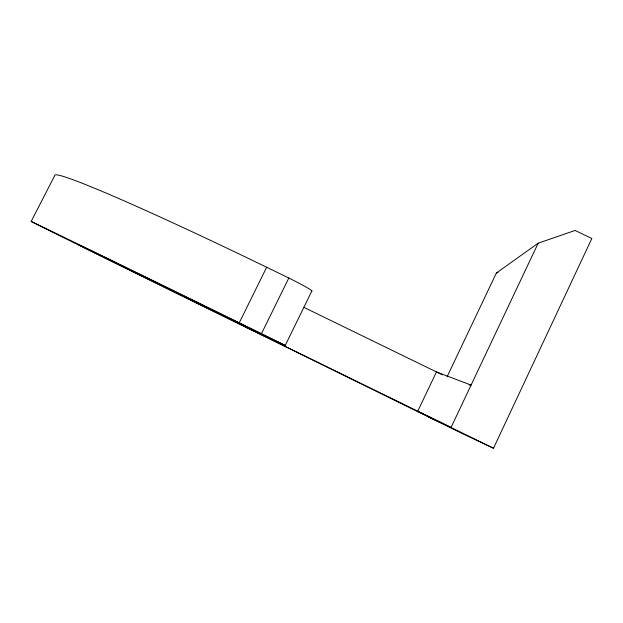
<?xml version="1.0" encoding="UTF-8"?>
<svg xmlns="http://www.w3.org/2000/svg" width="623" height="623" viewBox="0 0 623 623"><rect width="100%" height="100%" fill="white"/><g stroke="black" fill="none" stroke-linecap="round" stroke-linejoin="round"><path stroke-width="0.93" d="M311.882 290.933L285.233 345.43L239.248 322.831A254.651 0.522 26.1 0 0 31.672 221.757A254.651 0.522 26.1 0 0 274.416 341.217L461.059 432.954L493.502 448.249L591.85 238.469L575.037 230.463L538.179 243.204L496.383 272.991L447.041 376.845M538.179 243.204L451.044 427.456L493.502 448.249M261.458 333.702L288.823 278.014L266.675 267.251A253.709 10.599 26.1 0 0 54.785 175.491L31.15 221.476M239.248 322.831L266.675 267.251M496.383 272.991L498.182 272.368M469.205 385.022L471.074 385.107L436.45 371.939L417.706 411.312L451.044 427.456L271.963 339.932A202.288 0.413 26.1 0 1 78.763 244.855A202.288 0.413 26.1 0 1 244.224 325.432L285.233 345.43M428.063 416.795L440.811 422.713M304.071 307.451L442.571 374.921M288.823 278.014A30.94 1.534 26.1 0 1 311.375 291.066"/></g></svg>
